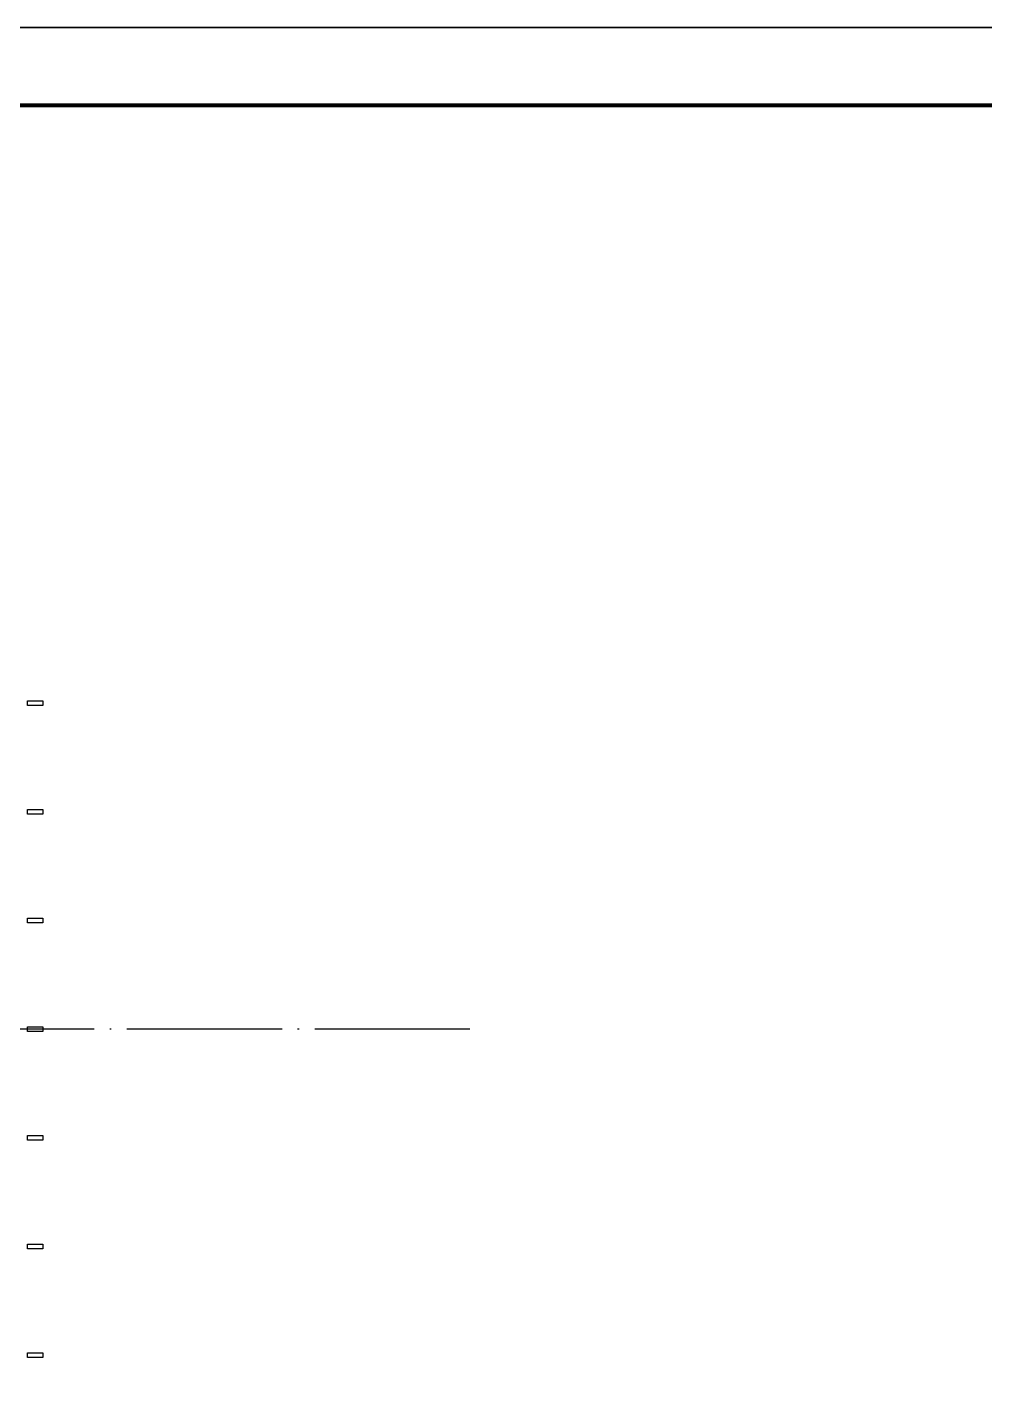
# Model space of a CAD drawing. Extents: x -292644 to 263613, y -713695 to 491457.
# Drawn here: x 154557 to 166885, y 266441 to 284103 of the extents above; entities that cross this region are included whole.
import ezdxf
from ezdxf.xclip import XClip

# ---------------------------------------------------------------- set-up
doc = ezdxf.new("R2010")
doc.units = 0
doc.header["$LTSCALE"] = 1000
doc.header["$MEASUREMENT"] = 0
doc.linetypes.add('104-10 轴网$0$DOTE', pattern=[2.42, 2, -0.2, 0.02, -0.2])
doc.linetypes.add('X-104 8#10#平面_t3$0$109-34 轴网$0$L1$0$$AUDIT_BAD_LTYPE1', pattern=[0])
doc.layers.get('0').update_dxf_attribs({"linetype": 'CONTINUOUS'})
doc.layers.get('Defpoints').update_dxf_attribs({"linetype": 'CONTINUOUS'})
doc.layers.add('104-10 轴网$0$A_AXIS-轴线', color=36, linetype='104-10 轴网$0$DOTE')
doc.layers.add('8#楼幕墙$0$A-C_玻璃幕墙', color=140, linetype='CONTINUOUS')
doc.layers.add('8#楼幕墙$0$04-不打印_辅助线', color=165, linetype='CONTINUOUS', plot=False)
doc.layers.add('X-104 8#10#平面_t3$0$04-不打印_辅助线', color=165, linetype='CONTINUOUS', plot=False)

# ---------------------------------------------------------------- blocks, each defined once
blk = doc.blocks.new('104-10 轴网')
at = {"layer": '104-10 轴网$0$A_AXIS-轴线', "linetype": '104-10 轴网$0$DOTE'}
blk.add_line((168930, 33600), (113930, 33600), dxfattribs=at)
at = {"layer": 'Defpoints'}
blk.add_lwpolyline([(104380, 45500), (178480, 45500), (178480, -11900), (104380, -11900)], close=True, dxfattribs=at)
blk = doc.blocks.new('图框-A1')
for points, const_width in [([(0, 0), (841, 0), (841, 594), (0, 594)], 0.05), ([(766, 584), (25, 584), (25, 10), (766, 10)], 0.5)]:
    blk.add_lwpolyline(points, close=True, dxfattribs=dict(const_width=const_width))
blk = doc.blocks.new('8#楼幕墙')
at = {"layer": '8#楼幕墙$0$04-不打印_辅助线'}
blk.add_lwpolyline([(-18550, 224700), (65550, 224700), (65550, 284100), (-18550, 284100)], close=True, dxfattribs=at)
at = {"layer": '8#楼幕墙$0$A-C_玻璃幕墙'}
for points in [[(42800, 275370), (42800, 275430), (43000, 275430), (43000, 275370)], [(42800, 273970), (42800, 274030), (43000, 274030), (43000, 273970)], [(42800, 272570), (42800, 272630), (43000, 272630), (43000, 272570)], [(42800, 271170), (42800, 271230), (43000, 271230), (43000, 271170)], [(42800, 269770), (42800, 269830), (43000, 269830), (43000, 269770)], [(42800, 268370), (42800, 268430), (43000, 268430), (43000, 268370)], [(42800, 266970), (42800, 267030), (43000, 267030), (43000, 266970)]]:
    blk.add_lwpolyline(points, close=True, dxfattribs=at)
blk = doc.blocks.new('X-104 8#10#平面_t3')
at = {"linetype": 'X-104 8#10#平面_t3$0$109-34 轴网$0$L1$0$$AUDIT_BAD_LTYPE1'}
blk.add_lwpolyline([(177307, 284100), (177307, 224700), (93207, 224700), (93207, 284100)], close=True, dxfattribs=at)
at = {"layer": 'X-104 8#10#平面_t3$0$04-不打印_辅助线', "linetype": 'X-104 8#10#平面_t3$0$109-34 轴网$0$L1$0$$AUDIT_BAD_LTYPE1'}
blk.add_lwpolyline([(177307, 224700), (93207, 224700), (93207, 284100), (177307, 284100)], close=True, dxfattribs=at)
at = {"xscale": 100, "yscale": 100, "zscale": 100}
blk.add_blockref('图框-A1', (93207, 224700), dxfattribs=at)
at = {"linetype": 'X-104 8#10#平面_t3$0$109-34 轴网$0$L1$0$$AUDIT_BAD_LTYPE1'}
ref = blk.add_blockref('8#楼幕墙', (111757, 0), dxfattribs=at)
XClip(ref).set_block_clipping_path([(-18549.9999999995, -12899.9999999999), (65550.0000000003, 284100.0000000003)])
ref = blk.add_blockref('104-10 轴网', (-8673, 237600), dxfattribs=at)
XClip(ref).set_block_clipping_path([(104379.5977508624, -11900), (178479.5977508624, 45500)])

msp = doc.modelspace()

# ---------------------------------------------------------------- block references
msp.add_blockref('X-104 8#10#平面_t3', (0, 0))

doc.saveas('drawing.dxf')
